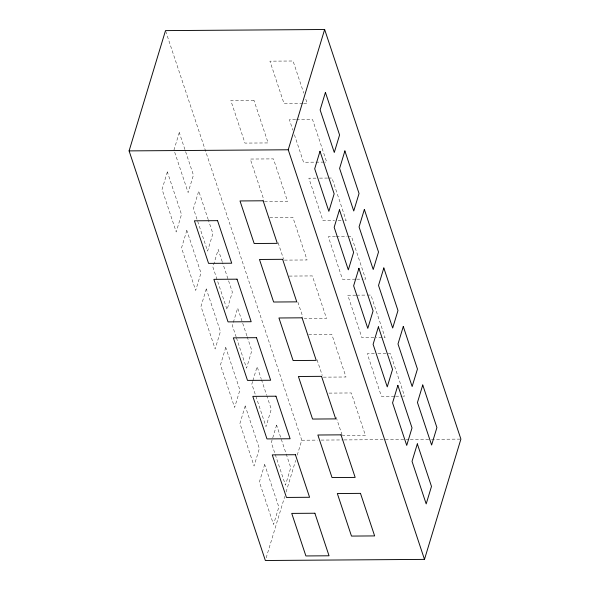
<?xml version="1.0" encoding="UTF-8"?>
<svg xmlns="http://www.w3.org/2000/svg" width="590" height="590" viewBox="0 0 590 590"><rect width="100%" height="100%" fill="white"/><g stroke="black" fill="none" stroke-linecap="round" stroke-linejoin="round"><path stroke-width="0.44" stroke-dasharray="2.95 2.21" d="M252.631 381.472L251.834 384.097L265.994 426.651L271.289 409.158L266.953 396.133M252.896 380.602L257.129 366.604L261.178 378.758M266.156 557.867L284.756 496.411M286.084 492.016L295.656 460.414M297.249 455.148L301.77 440.221L165.51 30.614M302.773 103.589L284.078 103.722L269.925 61.161L293.068 60.999L303.762 93.139M303.666 103.582L307.228 103.56L305.207 97.475M295.62 119.637L289.388 119.682L292.854 130.102M296.512 119.63L312.538 119.519L326.69 162.073L324.913 162.088M324.021 162.095L303.548 162.235L294.299 134.446M315.975 178.143L308.858 178.195L323.01 220.749L334.582 220.667M319.537 178.121L327.553 178.062M328.438 178.055L332 178.033L346.16 220.586L344.376 220.601M264.445 201.61L287.588 201.448L273.435 158.887L250.285 159.049L263.863 199.87M269.748 217.57L292.898 217.408L307.058 259.961L283.908 260.124M338.144 220.645L343.491 220.608M335.445 236.656L328.32 236.708L342.48 279.269L355.829 279.173M336.33 236.656L347.016 236.575M347.908 236.575L351.47 236.546L365.623 279.107L363.846 279.114M289.218 276.083L312.361 275.921L326.521 318.475L304.263 318.637M356.721 279.166L362.953 279.122M355.8 295.17L347.783 295.221L361.943 337.782L375.299 337.687M356.692 295.162L366.479 295.096M367.371 295.089L370.933 295.066L385.086 337.62L376.184 337.679M308.681 334.596L331.831 334.434L345.983 376.995L322.841 377.158M374.37 353.69L367.253 353.742L381.406 396.296L394.762 396.207M377.932 353.668L390.396 353.58L404.556 396.133L402.771 396.148M329.036 393.11L351.293 392.955L365.453 435.509L342.303 435.671M395.654 396.2L401.886 396.156M301.77 440.221L317.405 440.111M321.085 440.081L343.159 439.934M344.081 439.926L409.386 439.469M410.308 439.462L430.545 439.321M431.467 439.314L460.901 439.108M278.133 242.756L283.62 259.253M297.884 302.139L302.795 316.904M317.059 359.782L322.258 375.417M336.241 417.432L342.016 434.8M208.27 219.716L198.734 191.057L193.439 208.55L207.592 251.104L212.887 233.611L208.558 220.586M222.246 261.731L218.197 249.57L212.902 267.064L227.062 309.625L232.357 292.131L222.533 262.602M246.908 335.88L237.667 308.083L232.371 325.584L236.125 336.875M247.195 336.75L251.819 350.644L246.524 368.138L236.413 337.738M261.466 379.628L266.665 395.263M167.353 171.904L162.058 189.397L176.211 231.958L181.506 214.458L167.353 171.904M179.272 132.543L173.969 150.037L188.129 192.591L193.424 175.097L179.272 132.543M186.816 230.417L181.521 247.918L195.681 290.472L200.976 272.978L186.816 230.417M206.286 288.938L200.991 306.431L215.144 348.985L220.439 331.492L206.286 288.938M225.749 347.451L220.454 364.945L234.606 407.506L239.909 390.005L225.749 347.451M245.211 405.964L239.916 423.465L254.076 466.019L259.371 448.525L245.211 405.964M264.681 464.485L259.386 481.978L273.539 524.532L278.834 507.039L264.681 464.485M276.592 425.117L271.297 442.611L285.457 485.172L290.752 467.671L276.592 425.117M253.966 100.374L230.823 100.536L244.975 143.09L268.126 142.935L253.966 100.374"/><path stroke-width="0.89" d="M129.099 150.893L165.51 30.614L324.64 29.5L460.901 439.108L424.49 559.386L265.36 560.5L129.099 150.893L288.23 149.779L424.49 559.386M288.23 149.779L324.64 29.5M325.422 92.416L320.127 109.917L334.287 152.471L339.582 134.977L325.422 92.416M320.001 151.291L314.699 168.784L328.859 211.338L334.154 193.844L320.001 151.291M344.892 150.937L339.597 168.43L353.749 210.984L359.045 193.491L344.892 150.937M339.464 209.804L334.169 227.298L348.321 269.859L353.624 252.358L339.464 209.804M364.355 209.45L359.059 226.944L373.219 269.505L378.515 252.004L364.355 209.45M358.927 268.317L353.631 285.818L367.791 328.372L373.087 310.878L358.927 268.317M383.825 267.963L378.529 285.457L392.682 328.018L397.977 310.524L383.825 267.963M378.397 326.838L373.101 344.331L387.254 386.885L392.549 369.392L378.397 326.838M403.287 326.484L397.992 343.977L412.145 386.531L417.447 369.038L403.287 326.484M397.859 385.351L392.564 402.845L406.724 445.406L412.019 427.905L397.859 385.351M422.75 384.997L417.454 402.491L431.615 445.044L436.91 427.551L422.75 384.997M417.329 443.864L412.026 461.358L426.187 503.919L431.482 486.425L417.329 443.864M263.147 200.784L240.005 200.947L254.157 243.508L277.307 243.345L263.147 200.784M217.555 220.653L194.412 220.815L208.565 263.376L231.715 263.214L217.555 220.653M282.617 259.305L259.467 259.467L273.627 302.021L296.77 301.859L282.617 259.305M237.025 279.173L213.875 279.336L228.035 321.889L251.178 321.727L237.025 279.173M302.08 317.818L278.937 317.981L293.09 360.534L316.24 360.372L302.08 317.818M256.488 337.687L233.345 337.849L247.498 380.402L270.648 380.24L256.488 337.687M321.543 376.332L298.4 376.494L312.553 419.055L335.703 418.893L321.543 376.332M275.958 396.2L252.808 396.362L266.968 438.923L290.11 438.761L275.958 396.2M341.013 434.852L317.863 435.007L332.023 477.568L355.165 477.406L341.013 434.852M295.42 454.72L272.27 454.883L286.43 497.436L309.58 497.274L295.42 454.72M360.475 493.365L337.332 493.528L351.485 536.081L374.635 535.919L360.475 493.365M314.883 513.234L291.74 513.396L305.893 555.95L329.043 555.787L314.883 513.234"/></g></svg>
